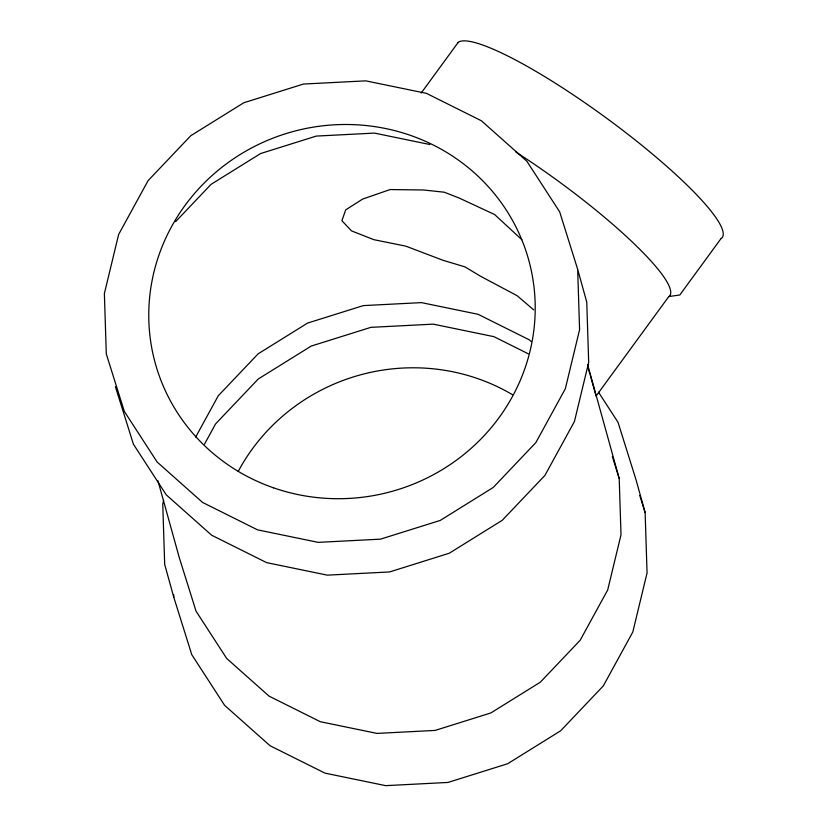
<?xml version="1.0" encoding="UTF-8"?>
<svg xmlns="http://www.w3.org/2000/svg" width="827" height="827" viewBox="0 0 827 827"><rect width="100%" height="100%" fill="white"/><g stroke="black" fill="none" stroke-linecap="round" stroke-linejoin="round"><path stroke-width="1.24" d="M163.643 500.387L162.754 504.077L164.687 564.407L173.773 597.197L191.771 654.653L224.603 705.317L270.036 745.727L324.98 773.131L385.671 785.65L447.986 782.445L507.664 763.734L560.654 730.789L603.328 685.872L632.8 632.024L647.065 572.925L645.132 512.595L636.035 479.805L618.048 422.349L598.49 392.174M195.648 437.101L218.276 395.771L258.127 353.832L307.592 323.078L363.301 305.608L421.46 302.62L478.099 314.301L529.373 339.876L531.296 341.582M204.527 444.109L215.578 423.92L258.251 378.993L311.241 346.058L370.92 327.347L433.234 324.143L493.926 336.661L528.267 353.791M421.15 93.1L457.993 42.663M721.154 238.383L679.794 295.001L668.805 296.542L596.06 396.102L590.24 375.096M175.686 221.584L211.112 184.307L260.577 153.553L316.286 136.083L374.445 133.095L429.833 144.518M533.704 309.867L517.123 295.694L480.869 276.425L464.95 266.873L442.983 260.288L405.799 246.146L373.856 239.675L351.516 230.898L341.913 220.737L345.696 209.882L362.598 199.09L390.106 189.559L423.486 189.983L444.244 192.205L459.119 198.015L494.608 214.524L521.837 239.675M577.659 269.302L559.672 211.846L526.83 161.182L481.397 120.773L426.453 93.368L365.761 80.85L303.447 84.054L243.769 102.765L190.789 135.711L148.105 180.627L118.633 234.465L104.378 293.575L106.301 353.904L124.298 411.36L157.13 462.024L202.563 502.434L257.507 529.838L318.209 542.357L380.513 539.152L440.202 520.441L493.181 487.506L535.865 442.579L565.337 388.742L579.593 329.642L577.659 269.302L586.756 302.082L588.679 362.422L574.424 421.522L544.952 475.37L502.268 520.286L449.288 553.222L389.61 571.943L327.296 575.147L266.604 562.618L211.66 535.224L166.227 494.815L133.395 444.151L115.398 386.685M639.767 495.476L645.132 512.595M612.331 456.545L619.206 478.482L621.005 534.811L607.69 589.982L580.172 640.253L540.32 682.192L490.856 712.946L435.147 730.417L376.988 733.404L320.349 721.723L269.085 696.148L226.681 658.447L196.04 611.163L179.252 557.532L157.967 480.818M587.687 366.609L589.868 373.876M587.635 364.645L619.206 478.482M173.691 594.623L173.773 597.197M515.976 152.096A156.406 26.702 36.2 0 1 668.96 296.655M238.228 471.411A193.725 186.592 -15.5 0 1 512.533 394.737M457.838 42.539A164.377 28.056 36.2 0 1 612.735 122.737A164.377 28.056 36.2 0 1 721.32 238.496M273.623 487.858A193.725 186.592 -15.5 0 0 532.681 277.862A193.725 186.592 -15.5 0 0 219.641 169.09A193.725 186.592 -15.5 0 0 273.623 487.858"/></g></svg>
